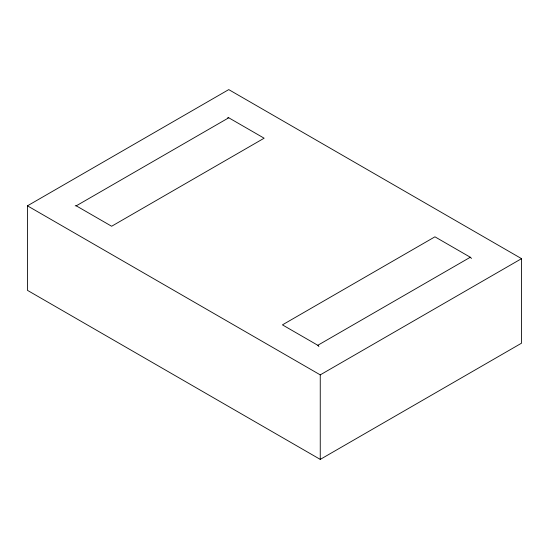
<?xml version="1.0" encoding="UTF-8"?>
<svg xmlns="http://www.w3.org/2000/svg" width="549" height="549" viewBox="0 0 549 549"><rect width="100%" height="100%" fill="white"/><g stroke="black" fill="none" stroke-linecap="round" stroke-linejoin="round"><path stroke-width="0.82" d="M27.45 205.827L228.748 89.604L521.55 258.654L521.55 343.173L320.252 459.396L27.45 290.346L27.45 205.827L320.252 374.871L521.55 258.654M76.249 205.827L228.748 117.781L264.131 138.204L111.632 226.25L76.249 205.827A1.722 0.995 60 0 0 75.192 205.916M470.308 257.241L434.932 236.818L282.433 324.864L317.809 345.287L470.308 257.241A1.722 0.995 60 0 1 471.365 258.558M320.252 374.871L320.252 459.396M227.691 117.87A1.722 0.995 60 0 1 228.748 117.781M317.809 345.287A1.722 0.995 60 0 1 318.866 346.604"/></g></svg>
